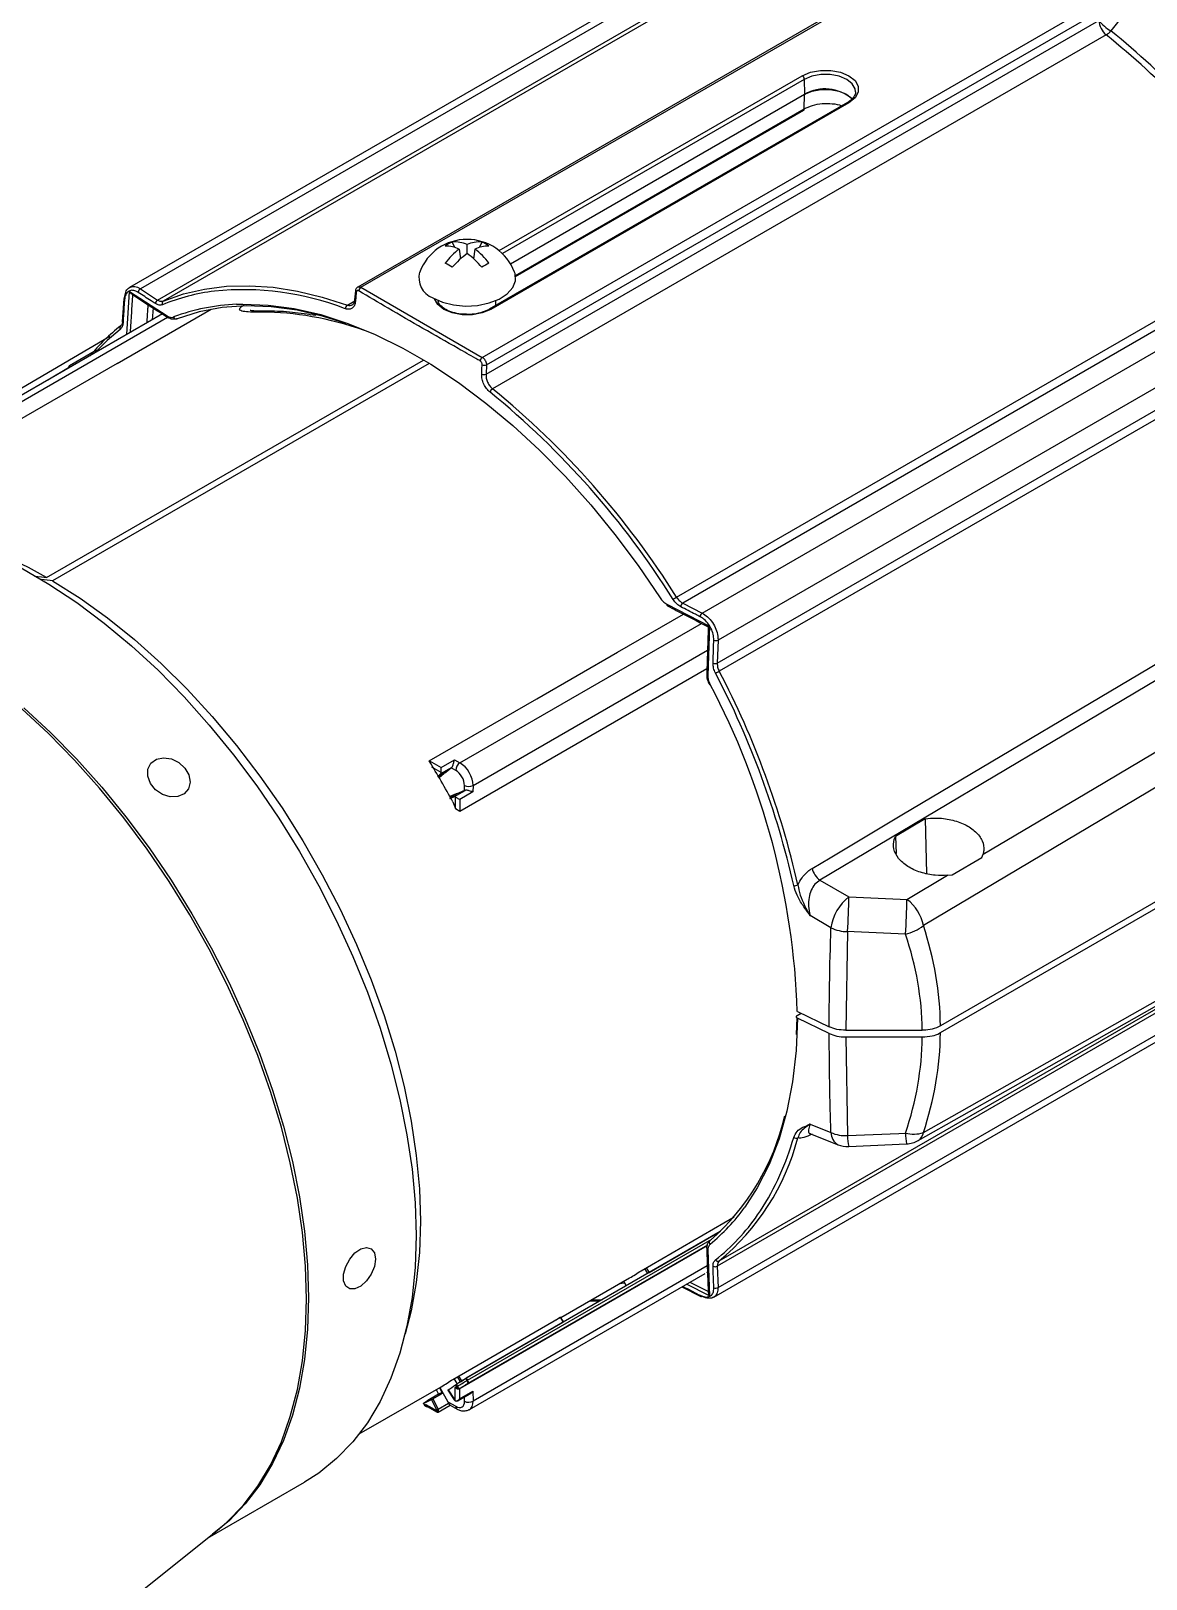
# Model space of a CAD drawing. Extents: x 8 to 113, y 0 to 87.
# Drawn here: x 72.89 to 78.31, y 61.98 to 69.51 of the extents above; entities that cross this region are included whole.
import ezdxf

# ---------------------------------------------------------------- set-up
doc = ezdxf.new("R2010")
doc.units = 0
doc.header["$MEASUREMENT"] = 0
doc.layers.add('OBJECT', color=7, linetype='CONTINUOUS')

msp = doc.modelspace()

# ---------------------------------------------------------------- linework, layer by layer
at = {"layer": 'OBJECT'}
for p, q in [((77.5809, 70.0544), (74.4746, 68.2612)), ((74.4898, 68.2599), (77.6187, 70.0661)), ((76.2888, 69.9465), (73.3651, 68.2587)), ((76.2853, 69.9076), (73.418, 68.2524)), ((73.5018, 68.1979), (76.2717, 69.797)), ((76.3003, 69.7927), (73.5292, 68.193)), ((75.08, 67.9192), (78.2088, 69.7254)), ((75.1004, 67.8826), (78.1401, 69.6374)), ((78.1989, 69.5869), (78.1363, 69.5066)), ((75.0982, 67.837), (78.0776, 69.557)), ((78.1133, 69.4879), (75.1301, 67.7657)), ((75.1614, 68.4381), (76.6352, 69.2889)), ((76.6458, 69.2709), (75.1779, 68.4235)), ((76.6458, 69.2709), (76.6474, 69.1989)), ((75.2176, 68.3735), (76.6474, 69.1989)), ((76.6474, 69.1983), (75.2178, 68.373)), ((76.6458, 69.1274), (76.6474, 69.1983)), ((76.8551, 69.1584), (75.1135, 68.153)), ((76.8626, 69.1577), (75.121, 68.1523)), ((75.2413, 68.3166), (76.6458, 69.1274)), ((75.2418, 68.3122), (76.6427, 69.1209)), ((74.9344, 68.4798), (74.9453, 68.4543)), ((74.9683, 68.4454), (74.9743, 68.3984)), ((75.0061, 68.4236), (75.0061, 68.4673)), ((75.044, 68.4454), (75.0379, 68.3984)), ((75.0779, 68.4798), (75.067, 68.4543)), ((76.025, 66.7522), (78.7961, 68.352)), ((78.8247, 68.3232), (76.0548, 66.7241)), ((76.1491, 66.6758), (79.0163, 68.331)), ((73.3511, 68.0301), (73.3649, 68.2395)), ((73.3649, 68.2395), (73.5485, 68.1204)), ((73.418, 68.2524), (73.5018, 68.1979)), ((74.4635, 68.2428), (74.4593, 68.1983)), ((74.4898, 68.2599), (75.08, 67.9192)), ((73.3049, 67.8894), (73.7613, 68.1528)), ((73.337, 68.2043), (73.3297, 68.0938)), ((73.4792, 68.1597), (73.4755, 68.1019)), ((74.4153, 68.1552), (74.41, 68.157)), ((74.4241, 68.1733), (74.4612, 68.1947)), ((74.8657, 68.1955), (74.8657, 68.1883)), ((75.1467, 68.1722), (75.1467, 68.1955)), ((79.0962, 68.2007), (76.2262, 66.5439)), ((73.5246, 68.1302), (72.3389, 67.4457)), ((72.3835, 67.441), (73.5495, 68.1141)), ((73.3299, 68.0952), (73.3296, 68.0938)), ((73.2691, 68.0203), (72.8144, 67.7529)), ((76.2224, 66.4317), (78.9924, 68.0308)), ((79.0029, 67.9927), (76.2318, 66.393)), ((73.0738, 67.8795), (73.2041, 67.9564)), ((73.3049, 67.8894), (72.3685, 67.3502)), ((72.962, 66.8484), (74.7944, 67.9062)), ((73.0681, 67.8678), (72.9676, 67.8087)), ((74.8221, 67.8896), (72.9902, 66.8321)), ((73.0681, 67.8678), (73.0738, 67.8795)), ((73.0738, 67.8795), (73.0742, 67.8702)), ((75.1004, 67.8826), (75.0982, 67.837)), ((75.9773, 66.7183), (76.1841, 66.612)), ((76.0548, 66.7241), (76.1491, 66.6758)), ((75.7373, 66.4852), (76.0583, 66.6705)), ((74.9716, 65.9469), (76.1466, 66.6252)), ((76.1841, 66.612), (76.1762, 66.3723)), ((80.6196, 66.5795), (77.3076, 64.6675)), ((75.0353, 65.8367), (76.1749, 66.4946)), ((75.3449, 66.2586), (75.7373, 66.4852)), ((76.2262, 66.5439), (76.2224, 66.4317)), ((77.3076, 64.6348), (80.6196, 66.5468)), ((74.9703, 65.7119), (76.172, 66.4057)), ((74.8216, 65.9565), (75.3449, 66.2586)), ((74.8234, 65.9575), (74.8802, 65.9247)), ((74.8802, 65.9247), (74.9445, 65.9618)), ((74.9445, 65.9618), (74.9716, 65.9469)), ((74.8802, 65.9002), (74.8355, 65.926)), ((74.8777, 65.8938), (74.8621, 65.8813)), ((74.8974, 65.8979), (74.8672, 65.8805)), ((74.8697, 65.8761), (74.8952, 65.8962)), ((74.9319, 65.9251), (74.8777, 65.8938)), ((74.8958, 65.897), (74.8952, 65.8962)), ((74.8974, 65.8979), (74.9288, 65.9227)), ((74.9509, 65.9105), (74.9288, 65.9227)), ((74.9423, 65.782), (74.9965, 65.8133)), ((74.9928, 65.8118), (74.9557, 65.7969)), ((75.0346, 65.8058), (74.9703, 65.7687)), ((74.9928, 65.8118), (74.9934, 65.837)), ((75.0353, 65.8367), (75.0346, 65.8058)), ((74.9531, 65.7959), (74.9223, 65.7836)), ((74.9228, 65.7744), (74.9423, 65.782)), ((74.9557, 65.7969), (74.9248, 65.7791)), ((74.9366, 65.7573), (74.9491, 65.7258)), ((74.9491, 65.7258), (74.9491, 65.7809)), ((74.9531, 65.7959), (74.9541, 65.796)), ((74.9703, 65.7687), (74.9703, 65.7119)), ((74.9491, 65.7258), (74.9703, 65.7119)), ((77.2333, 65.6747), (77.0891, 65.5895)), ((77.2333, 65.6747), (77.2392, 65.4091)), ((77.0891, 65.5895), (77.0922, 65.5066)), ((77.3648, 65.4023), (77.5086, 65.4872)), ((77.5086, 65.4872), (77.5146, 65.5022)), ((76.722, 65.3765), (76.8626, 65.2949)), ((77.1444, 65.2825), (77.3427, 65.4001)), ((77.3427, 65.4001), (77.3648, 65.4023)), ((76.7754, 65.1449), (76.6735, 65.2042)), ((78.9924, 65.0986), (76.2224, 63.4995)), ((76.2262, 63.3955), (79.0962, 65.0523)), ((76.2318, 63.5248), (79.0029, 65.1245)), ((76.8559, 65.1261), (76.8471, 64.6464)), ((76.2052, 63.348), (79.1288, 65.0358)), ((76.6084, 64.6255), (76.6108, 64.7064)), ((76.6109, 64.7184), (76.6301, 64.7295)), ((76.6118, 64.7383), (76.7668, 64.6632)), ((76.7668, 64.6306), (76.6118, 64.7056)), ((76.8471, 64.6464), (77.2192, 64.6464)), ((76.8471, 64.6137), (77.2192, 64.6137)), ((76.8471, 64.6137), (76.8559, 64.134)), ((76.6735, 64.1893), (76.7754, 64.1491)), ((76.5874, 64.1027), (76.5942, 64.1252)), ((76.6756, 64.1431), (76.8099, 64.0899)), ((75.8523, 63.4771), (76.3047, 63.7383)), ((76.2372, 63.6674), (75.0023, 62.9545)), ((75.0078, 62.9449), (76.1962, 63.6309)), ((75.8908, 63.468), (76.2388, 63.6689)), ((76.1738, 63.5974), (74.9718, 62.9035)), ((74.9727, 62.9057), (76.1742, 63.5993)), ((76.1745, 63.6011), (75.0102, 62.929)), ((76.1762, 63.5767), (76.1841, 63.3549)), ((76.174, 63.5001), (75.0356, 62.8429)), ((75.8849, 63.4642), (75.8711, 63.4879)), ((75.8771, 63.4914), (75.8908, 63.468)), ((76.2224, 63.4995), (76.2262, 63.3955)), ((75.0174, 62.802), (76.1639, 63.4638)), ((75.4623, 63.2489), (75.796, 63.4416)), ((75.772, 63.417), (75.7462, 63.4128)), ((75.7676, 63.4252), (75.7792, 63.4034)), ((75.7684, 63.4257), (75.7801, 63.4037)), ((75.7802, 63.4036), (75.7801, 63.4037)), ((75.8849, 63.4642), (75.885, 63.4641)), ((75.8908, 63.468), (75.8911, 63.4676)), ((76.0508, 63.3985), (76.1424, 63.3514)), ((76.1841, 63.3549), (76.0733, 63.4115)), ((76.0896, 63.421), (76.1793, 63.3752)), ((76.1753, 63.4662), (76.1713, 63.4682)), ((75.6126, 63.3357), (75.6316, 63.3358)), ((75.6316, 63.3358), (75.6644, 63.3367)), ((74.9366, 62.9485), (75.4599, 63.2506)), ((75.4734, 63.2271), (75.4599, 63.2488)), ((75.4754, 63.228), (75.4618, 63.2498)), ((74.9786, 62.9414), (75.4734, 63.2271)), ((75.4737, 63.2266), (75.4734, 63.2271)), ((74.9585, 62.9282), (74.9433, 62.9524)), ((74.9728, 62.9376), (74.9589, 62.9614)), ((74.9649, 62.9648), (74.9786, 62.9414)), ((75.0057, 62.9438), (75.0002, 62.9532)), ((75.0023, 62.9545), (75.0078, 62.945)), ((75.0078, 62.945), (75.0078, 62.9449)), ((74.4822, 62.6831), (74.8803, 62.913)), ((74.8672, 62.8764), (74.8148, 62.8462)), ((74.8395, 62.8538), (74.882, 62.8783)), ((74.8555, 62.8986), (74.8671, 62.8768)), ((74.8562, 62.8991), (74.8679, 62.8771)), ((74.8718, 62.908), (74.8833, 62.8847)), ((74.874, 62.9093), (74.9127, 62.8387)), ((74.9133, 62.8965), (74.9435, 62.8497)), ((74.914, 62.897), (74.9442, 62.8504)), ((74.9487, 62.8459), (74.9487, 62.9086)), ((74.9543, 62.9127), (74.9493, 62.9213)), ((74.9531, 62.9238), (74.9582, 62.9149)), ((74.9547, 62.912), (74.9543, 62.9127)), ((74.9582, 62.9149), (74.9585, 62.9145)), ((74.9618, 62.8443), (75.0207, 62.8783)), ((74.9699, 62.9025), (74.9685, 62.9017)), ((74.9718, 62.9035), (74.9699, 62.9025)), ((74.9699, 62.9025), (74.9699, 62.854)), ((74.9699, 62.854), (75.0345, 62.8913)), ((74.9708, 62.9046), (74.9727, 62.9057)), ((75.0058, 62.9437), (75.0057, 62.9438)), ((75.0345, 62.8913), (75.0356, 62.8429)), ((74.7938, 62.8317), (74.7989, 62.8229)), ((74.7947, 62.832), (74.7997, 62.8234)), ((74.7989, 62.8229), (74.7993, 62.8222)), ((74.7997, 62.8234), (74.8001, 62.8227)), ((74.8059, 62.8262), (74.8603, 62.7948)), ((74.8128, 62.8172), (74.8613, 62.7891)), ((74.8587, 62.801), (74.8333, 62.8504)), ((74.8395, 62.8538), (74.8649, 62.8041)), ((74.8649, 62.8041), (74.9159, 62.8335)), ((74.8663, 62.7891), (74.9243, 62.8226)), ((74.9127, 62.8387), (74.9512, 62.8175)), ((74.9233, 62.8232), (74.9575, 62.8044)), ((74.9937, 62.842), (74.9932, 62.8624)), ((73.744, 62.1756), (74.2155, 62.4478)), ((71.5223, 60.406), (73.7907, 62.2128))]:
    msp.add_line(p, q, dxfattribs=at)
at = {"layer": 'OBJECT', "flags": 128}
for points in [[(76.6352, 69.2889), (76.6759, 69.306), (76.7238, 69.315), (76.7741, 69.315), (76.8219, 69.306), (76.8626, 69.2889), (76.8922, 69.2655), (76.9077, 69.2378), (76.9077, 69.2088), (76.8922, 69.1812), (76.8626, 69.1577)], [(76.8947, 69.2107), (76.8929, 69.2246), (76.8788, 69.2496), (76.852, 69.2709), (76.8151, 69.2864), (76.7717, 69.2945), (76.7261, 69.2945), (76.6827, 69.2864), (76.6458, 69.2709)], [(76.6474, 69.1989), (76.6838, 69.2142), (76.7265, 69.2222), (76.7714, 69.2222), (76.8141, 69.2142), (76.8504, 69.1989), (76.8768, 69.178), (76.8783, 69.1762)], [(74.8393, 68.2086), (74.886, 68.1877), (74.9403, 68.1741), (74.9987, 68.1688), (75.0576, 68.172), (75.1133, 68.1836), (75.1622, 68.2028), (75.2013, 68.2284), (75.2282, 68.2588), (75.2411, 68.2921), (75.2392, 68.3263), (75.2367, 68.3342)], [(73.5292, 68.193), (73.627, 68.2275), (73.7297, 68.2515), (73.8369, 68.2649), (73.9482, 68.2678), (74.0631, 68.26), (74.181, 68.2415), (74.3015, 68.2126), (74.4241, 68.1733)], [(74.4677, 68.2364), (74.4654, 68.2113), (74.4635, 68.1919)], [(74.4173, 68.084), (74.3078, 68.1183), (74.1793, 68.1479), (74.054, 68.165), (73.9324, 68.1694), (73.8154, 68.1612), (73.7035, 68.1404), (73.5972, 68.1071)], [(73.8853, 68.1772), (73.9166, 68.1782), (74.0389, 68.1737), (74.165, 68.1566), (74.2943, 68.1268), (74.4261, 68.0846), (74.5597, 68.0302), (74.6944, 67.9638), (74.8294, 67.8858), (74.9641, 67.7967), (75.0976, 67.6969), (75.2294, 67.587), (75.3588, 67.4674), (75.4849, 67.339), (75.6072, 67.2022), (75.7249, 67.058), (75.8376, 66.907), (75.9445, 66.75)], [(75.121, 68.1523), (75.0803, 68.1352), (75.0325, 68.1262), (74.9821, 68.1262), (74.9343, 68.1352), (74.8936, 68.1523), (74.864, 68.1758), (74.8485, 68.2034), (74.8484, 68.2036)], [(73.3192, 68.055), (73.2557, 68.001), (73.1965, 67.9408), (73.1965, 67.9408)], [(75.0772, 67.8377), (75.0784, 67.8634), (75.0794, 67.8833)], [(76.6834, 65.4338), (76.7708, 65.4857), (77.1203, 65.6936), (78.518, 66.5249), (79.5788, 67.156)], [(79.6172, 67.0997), (78.7657, 66.5928), (77.8562, 66.0515), (76.722, 65.3765)], [(80.5688, 67.1427), (80.4043, 67.0449), (79.699, 66.6258), (77.2245, 65.1555)], [(72.8377, 66.8947), (72.9731, 66.8165), (73.108, 66.7272), (73.242, 66.6271), (73.3741, 66.5169), (73.5037, 66.397), (73.6301, 66.2682), (73.7526, 66.1311), (73.8707, 65.9865), (73.9836, 65.8351), (74.0907, 65.6777), (74.1915, 65.5152), (74.2854, 65.3485), (74.372, 65.1784), (74.4508, 65.0058), (74.5213, 64.8317), (74.5832, 64.657), (74.6361, 64.4826), (74.6798, 64.3094), (74.714, 64.1384), (74.7386, 63.9705), (74.7534, 63.8066), (74.7584, 63.6476), (74.7534, 63.4942), (74.7386, 63.3474), (74.714, 63.2079), (74.6798, 63.0765), (74.6361, 62.9538), (74.5832, 62.8405), (74.5213, 62.7372), (74.4508, 62.6445), (74.372, 62.5629), (74.2854, 62.4927), (74.2155, 62.4478)], [(77.5146, 65.5022), (78.0552, 65.823), (78.9659, 66.3635), (79.8018, 66.8597)], [(72.9027, 66.8552), (72.9366, 66.8513), (72.962, 66.8484)], [(72.9902, 66.8321), (72.9796, 66.8333), (72.9348, 66.8385)], [(72.9902, 66.8321), (73.1243, 66.7477), (73.2575, 66.6523), (73.3891, 66.5465), (73.5185, 66.4307), (73.6449, 66.3057), (73.7675, 66.1721), (73.8858, 66.0307), (73.9991, 65.8822), (74.1066, 65.7275), (74.2079, 65.5675), (74.3024, 65.4029), (74.3896, 65.2348), (74.4689, 65.0641), (74.54, 64.8917), (74.6024, 64.7185), (74.6558, 64.5455), (74.6999, 64.3737), (74.7345, 64.2041), (74.7593, 64.0375), (74.7742, 63.8749), (74.7792, 63.7172), (74.7742, 63.5652), (74.7593, 63.4199), (74.7345, 63.282), (74.7052, 63.1696)], [(74.2254, 63.3392), (74.2205, 63.4983), (74.2057, 63.6622), (74.1811, 63.8302), (74.1468, 64.0012), (74.1031, 64.1744), (74.0501, 64.3489), (73.9882, 64.5237), (73.9177, 64.6979), (73.8389, 64.8705), (73.7523, 65.0407), (73.6583, 65.2075), (73.5575, 65.37), (73.4503, 65.5275), (73.3374, 65.6789), (73.2193, 65.8236), (73.0967, 65.9607), (72.9703, 66.0896), (72.8406, 66.2095)], [(72.8512, 66.215), (72.9808, 66.0952), (73.1072, 65.9664), (73.2298, 65.8293), (73.3478, 65.6846), (73.4607, 65.5332), (73.5678, 65.3759), (73.6686, 65.2134), (73.7625, 65.0466), (73.8491, 64.8765), (73.9279, 64.7039), (73.9984, 64.5298), (74.0603, 64.3551), (74.1132, 64.1807), (74.1569, 64.0075), (74.1911, 63.8366), (74.2157, 63.6687), (74.2305, 63.5048), (74.2355, 63.3457), (74.2305, 63.1924), (74.2157, 63.0456), (74.1911, 62.9061), (74.1569, 62.7746), (74.1132, 62.6519), (74.0603, 62.5386), (73.9984, 62.4354), (73.9279, 62.3427), (73.8491, 62.261), (73.7687, 62.1953)], [(77.2245, 64.1488), (77.4008, 64.2486), (78.1062, 64.6478), (80.5688, 66.0422)], [(73.6346, 65.9216), (73.6538, 65.888), (73.6599, 65.8528), (73.6519, 65.8208), (73.631, 65.7963), (73.6, 65.7826), (73.563, 65.7815), (73.5251, 65.7933), (73.4914, 65.8162), (73.4665, 65.8473), (73.4536, 65.8823), (73.4546, 65.9165), (73.4692, 65.9452), (73.4957, 65.9647), (73.5302, 65.9722), (73.5683, 65.9668), (73.6047, 65.9491), (73.6346, 65.9216)], [(77.1993, 64.1098), (77.8369, 64.4709), (80.5087, 65.9848)], [(74.8802, 65.9002), (74.8802, 65.9029), (74.8802, 65.9058), (74.8802, 65.9091), (74.8802, 65.9125), (74.8802, 65.9159), (74.8802, 65.9191), (74.8802, 65.9221), (74.8802, 65.9247)], [(74.9703, 65.7687), (74.9683, 65.7698), (74.9661, 65.7711), (74.9636, 65.7726), (74.961, 65.774), (74.9584, 65.7755), (74.9558, 65.777), (74.9534, 65.7785), (74.9511, 65.7798), (74.9491, 65.7809)], [(76.8626, 65.2949), (77.1122, 65.2839), (77.1444, 65.2825)], [(77.1377, 65.1137), (76.8881, 65.1247), (76.8559, 65.1261)], [(76.6118, 64.7056), (76.6054, 64.5473), (76.5884, 64.3962), (76.5609, 64.2531), (76.5229, 64.1188), (76.4749, 63.9942), (76.4169, 63.8799), (76.3565, 63.7862)], [(76.8559, 64.134), (77.1055, 64.1449), (77.1377, 64.1464)], [(76.8614, 64.0813), (76.9671, 64.0859), (77.1432, 64.0936)], [(74.5611, 63.5337), (74.5558, 63.4979), (74.5406, 63.4608), (74.5176, 63.4274), (74.4898, 63.4023), (74.4611, 63.3888), (74.4353, 63.3887), (74.4159, 63.4021), (74.4054, 63.4272), (74.4054, 63.4605), (74.4159, 63.4976), (74.4353, 63.5334), (74.4611, 63.5632), (74.4898, 63.5828), (74.5176, 63.5897), (74.5406, 63.5829), (74.5558, 63.5634), (74.5611, 63.5337)], [(73.7907, 62.2128), (73.8389, 62.2541), (73.9177, 62.3357), (73.9882, 62.4285), (74.0501, 62.5318), (74.1031, 62.6451), (74.1468, 62.7679), (74.1811, 62.8994), (74.2057, 63.0389), (74.2205, 63.1858), (74.2254, 63.3392)], [(75.6519, 63.3295), (75.6059, 63.3296), (75.6022, 63.3297)], [(75.4599, 63.2506), (75.4461, 63.2413), (75.4394, 63.2369)], [(75.0057, 62.9438), (75.006, 62.9439), (75.0063, 62.9441), (75.0065, 62.9442), (75.0068, 62.9444), (75.0071, 62.9446), (75.0073, 62.9447), (75.0076, 62.9448), (75.0078, 62.945)], [(74.9582, 62.9149), (74.9577, 62.9146), (74.9571, 62.9143), (74.9565, 62.914), (74.956, 62.9137), (74.9555, 62.9134), (74.9551, 62.9131), (74.9546, 62.9129), (74.9543, 62.9127)], [(74.9733, 62.9364), (74.9732, 62.9368), (74.9728, 62.9376)], [(74.9795, 62.9403), (74.9792, 62.9406), (74.9786, 62.9414)]]:
    msp.add_lwpolyline(points, dxfattribs=at)
at = {"layer": 'OBJECT'}
for centre, radius, start, end in [((78.175, 69.5636), 0.0976, 183.87692, 230.84125), ((78.2586, 69.7087), 0.2362, 219.96129, 238.81637), ((78.0597, 69.5774), 0.1043, 300.93034, 317.26835), ((75.6409, 66.4141), 3.9738, 36.37435, 51.09902), ((75.6255, 66.4048), 3.9616, 36.37434, 51.09902), ((76.6227, 69.2695), 0.0231, 3.54022, 57.32576), ((76.747, 69.0244), 0.2003, 49.26723, 119.79659), ((76.6333, 69.1986), 0.0141, 358.69957, 1.30043), ((76.6387, 69.1267), 0.00709, 303.89165, 5.39652), ((76.8582, 69.1519), 0.00721, 52.84791, 115.84267), ((75.0062, 68.2464), 0.2466, 20.84176, 159.17295), ((74.999, 68.3282), 0.1648, 113.07515, 126.91947), ((74.9063, 68.3216), 0.1385, 63.42072, 92.60297), ((75.1532, 68.1924), 0.3134, 126.16382, 143.88781), ((74.9478, 68.3443), 0.1361, 64.61325, 95.63602), ((75.0645, 68.3443), 0.1361, 84.37441, 115.39326), ((75.106, 68.3216), 0.1385, 87.40629, 116.58648), ((74.8591, 68.1924), 0.3134, 36.11971, 53.84447), ((75.0133, 68.3283), 0.1647, 53.08457, 66.93547), ((74.2769, 67.2578), 1.2811, 59.12181, 60.89823), ((75.2232, 68.1168), 0.3758, 125.28575, 140.21762), ((74.7891, 68.1168), 0.3759, 39.79094, 54.72165), ((75.7358, 67.2573), 1.2817, 119.10948, 120.88514), ((74.8775, 68.3069), 0.1055, 165.03265, 248.72807), ((73.4289, 68.2331), 0.0221, 119.30116, 174.55517), ((73.8955, 67.2767), 0.9715, 96.91669, 112.41835), ((73.918, 66.8757), 1.3726, 68.99494, 95.83692), ((74.4708, 68.243), 0.00726, 182.07882, 245.33635), ((74.502, 68.2403), 0.0231, 122.04872, 174.20443), ((73.3436, 68.2029), 0.00707, 111.41504, 168.65468), ((73.3436, 68.2043), 0.00686, 179.78464, 242.74374), ((73.5127, 68.1786), 0.0222, 119.42698, 174.50342), ((73.5375, 68.1815), 0.0143, 125.86926, 207.87428), ((73.923, 67.2017), 0.9763, 92.21491, 110.61422), ((74.0287, 68.1081), 0.0356, 90.4108, 121.42913), ((74.4353, 68.1567), 0.02, 124.00469, 184.29348), ((74.4666, 68.1985), 0.00725, 181.73177, 245.36437), ((75.1166, 68.1465), 0.0072, 52.81917, 116.20292), ((73.9149, 67.3119), 0.9642, 127.91642, 140.38097), ((73.3298, 68.0621), 0.0128, 125.41208, 213.97458), ((73.3365, 68.0939), 0.0069, 180.85293, 242.44459), ((73.5565, 68.1192), 0.00814, 171.22083, 232.24904), ((73.5547, 68.1178), 0.00598, 237.8029, 268.004), ((73.592, 68.1192), 0.0133, 196.61251, 293.22704), ((75.093, 67.8995), 0.0236, 123.55621, 174.48502), ((75.0907, 67.9065), 0.0257, 244.04693, 292.28607), ((75.0884, 67.8608), 0.0257, 244.0549, 292.29083), ((75.1451, 67.7414), 0.0286, 121.6808, 163.1743), ((72.5255, 64.564), 4.1273, 32.01678, 50.87088), ((72.5263, 64.5642), 4.1064, 32.01679, 50.87087), ((72.0113, 65.2179), 1.8874, 59.75614, 76.08396), ((75.9849, 66.7169), 0.0078, 169.74448, 233.9466), ((76.1268, 66.5764), 0.2031, 120.07302, 125.74768), ((76.0692, 66.7044), 0.0245, 126.22138, 175.66175), ((76.1636, 66.656), 0.0245, 126.34867, 175.74625), ((76.2162, 66.5667), 0.025, 245.3089, 293.80822), ((76.2123, 66.4544), 0.0249, 245.40101, 293.94563), ((76.1787, 66.3796), 0.00761, 186.88113, 251.41896), ((76.1356, 66.5602), 0.193, 293.94248, 299.91633), ((72.452, 64.4133), 4.2468, 12.73962, 27.64637), ((72.4508, 64.4124), 4.2684, 12.73963, 27.64637), ((76.1841, 66.3339), 0.00643, 269.10222, 301.98593), ((72.961, 64.6158), 3.6528, 1.92232, 27.96007), ((71.0571, 63.6503), 4.4148, 28.50733, 31.49264), ((74.8722, 65.8996), 0.00802, 313.44985, 4.40589), ((74.9981, 65.9078), 0.0473, 124.12932, 176.71771), ((75.0146, 65.8793), 0.0473, 243.2872, 295.86551), ((74.9446, 65.7743), 0.00802, 55.59936, 106.55327), ((76.7807, 65.4576), 0.1001, 193.76545, 234.14689), ((76.5982, 65.3826), 0.033, 263.11824, 298.8018), ((77.0029, 65.1129), 0.2298, 127.6432, 171.9864), ((73.5655, 65.3411), 3.2974, 356.26068, 359.19646), ((73.8481, 65.3287), 3.2966, 356.2602, 359.19666), ((77.0267, 65.1196), 0.201, 10.28745, 54.14142), ((76.8579, 65.3159), 0.1898, 244.23472, 269.39999), ((77.0935, 65.3164), 0.2074, 282.3087, 309.14356), ((75.4345, 64.4864), 1.1452, 311.22687, 347.06501), ((76.8409, 64.1477), 0.0655, 178.74872, 241.77775), ((76.8488, 64.3184), 0.1846, 246.55211, 272.19887), ((77.1771, 64.2936), 0.1524, 255.04517, 288.12629), ((77.1702, 64.1561), 0.0548, 302.16678, 352.26998), ((75.5022, 64.4123), 1.1489, 309.42092, 345.40283), ((75.3491, 64.4747), 1.293, 325.80387, 343.27684), ((76.606, 64.1397), 0.0187, 230.91064, 295.40529), ((76.8559, 64.2061), 0.125, 248.41087, 272.51425), ((77.1128, 64.1341), 0.2569, 180.01742, 191.86113), ((77.3947, 64.1465), 0.257, 180.0203, 191.85919), ((77.1377, 64.2185), 0.125, 272.51428, 299.52987), ((75.5722, 64.3498), 0.9658, 309.57969, 324.30331), ((75.6062, 64.3063), 0.9857, 308.06301, 325.506), ((76.1971, 63.6145), 0.0132, 126.75699, 223.49808), ((76.1772, 63.5836), 0.00611, 152.30794, 181.53469), ((76.1794, 63.5844), 0.00834, 186.96414, 247.81948), ((75.3666, 64.1849), 0.8584, 300.01704, 304.46125), ((76.2114, 63.5184), 0.0219, 244.53824, 300.33254), ((76.226, 63.5379), 0.0143, 212.29318, 294.12335), ((76.1459, 63.357), 0.00673, 176.29756, 238.11825), ((76.1447, 63.3579), 0.00696, 250.00914, 309.07029), ((76.2151, 63.4143), 0.0219, 244.48291, 300.46932), ((74.4509, 63.6563), 0.8584, 300.01704, 304.46125), ((74.8153, 63.262), 0.371, 300.88849, 301.2633), ((74.864, 62.8746), 0.00472, 306.26456, 32.62238), ((74.4464, 63.6131), 0.8552, 303.14349, 306.01389), ((74.452, 63.6042), 0.8547, 305.52944, 305.99014), ((74.5986, 63.4601), 0.6536, 303.00729, 303.40479), ((74.9662, 62.9073), 0.00427, 296.21089, 310.13804), ((74.9675, 62.9072), 0.00383, 290.18045, 296.80861), ((74.9729, 62.9025), 0.00297, 134.66343, 180.85705), ((74.9744, 62.9037), 0.00262, 130.97486, 184.78807), ((74.4465, 63.614), 0.856, 293.99798, 296.86574), ((74.6429, 63.0939), 0.3127, 299.92157, 300.08968), ((74.7988, 62.8246), 0.00222, 279.82748, 303.7695), ((74.4436, 63.6221), 0.8745, 294.02574, 294.47597), ((74.8371, 62.8522), 0.0556, 292.81879, 300.0119), ((74.8463, 62.7944), 0.014, 1.68129, 28.18162), ((74.8638, 62.8016), 0.00769, 242.61398, 297.38699), ((74.8464, 62.7942), 0.021, 1.68046, 28.18217), ((74.9447, 62.8492), 0.00131, 114.35428, 156.64071), ((74.9561, 62.8578), 0.014, 211.81786, 238.32014), ((74.9512, 62.8456), 0.00252, 174.39182, 234.27591), ((74.9658, 62.8163), 0.0146, 175.42149, 235.26816), ((75.0138, 62.8826), 0.0453, 243.69717, 298.7626), ((74.8638, 62.7935), 0.005, 240.00269, 302.46332)]:
    msp.add_arc(centre, radius, start, end, dxfattribs=at)
for centre, major_axis, ratio, start_param, end_param in [((74.8265, 65.8263), (-1.3422, 2.1691), 0.596711, 5.651373, 5.932768), ((74.9496, 65.9346), (0.0279, 0.0189), 0.073663, 2.202362, 2.357251), ((74.9499, 65.8609), (-0.03, 0.052), 0.605893, 3.927074, 5.497871), ((74.9706, 65.8728), (-0.045, 0.0779), 0.596389, 3.927074, 5.49787), ((75.0135, 65.8238), (0.0303, 0.0148), 0.073527, 3.925922, 4.080811), ((72.8777, 64.7022), (4.4298, -0.0781), 0.588782, 0.016641, 0.204544), ((72.8777, 64.63), (4.3416, 0), 0.577382, 0.006515, 0.194163), ((72.8777, 64.63), (4.3416, 0), 0.577382, 6.089022, 6.276671), ((72.8777, 64.7022), (4.4298, -0.0781), 0.588782, 6.099403, 6.287306), ((73.4064, 64.9696), (4.3981, 2.5392), 0.50212, 4.774764, 4.785726), ((73.6768, 65.1257), (-1.2277, 2.2355), 0.577205, 3.112782, 3.124316), ((73.6803, 65.1277), (-1.2252, 2.2311), 0.577205, 3.112807, 3.124451), ((73.4288, 64.9826), (4.4154, 2.5492), 0.50212, 4.76944, 4.780352), ((73.6803, 65.1277), (-1.2252, 2.2311), 0.577205, 3.183572, 3.195216), ((73.4276, 64.9819), (4.4229, 2.5535), 0.504205, 4.771157, 4.779827), ((73.4064, 64.9696), (-1.2757, 2.2079), 0.836794, 3.203562, 3.214523), ((74.8638, 62.805), (0.0023, 0.0159), 0.166917, 2.289839, 3.067113), ((74.8638, 62.805), (-0.0023, 0.0159), 0.166917, 3.207867, 3.993346), ((74.9335, 62.8518), (-0.0174, 0.035), 0.626582, 1.634157, 1.789046), ((74.9593, 62.8601), (0.012, 0.0132), 0.67585, 3.287379, 4.858176), ((74.9502, 62.8659), (-0.0322, 0.0507), 0.576681, 2.331631, 3.902427), ((74.9593, 62.8601), (0.0055, 0.017), 0.675857, 2.995929, 4.566725), ((74.9709, 62.879), (-0.0472, 0.0767), 0.57707, 3.096782, 3.910624)]:
    msp.add_ellipse(centre, major_axis=major_axis, ratio=ratio, start_param=start_param, end_param=end_param, dxfattribs=at)
for points, knots in [([(76.8941, 69.2106), (76.8943, 69.2098), (76.8959, 69.2018), (76.8888, 69.1877), (76.8738, 69.1703), (76.8601, 69.1616), (76.8551, 69.1584)], [0, 0, 0, 0, 0.046584, 0.450235, 0.797216, 1, 1, 1, 1]), ([(76.6458, 69.1274), (76.6585, 69.1335), (76.6838, 69.1457), (76.7326, 69.1547), (76.7812, 69.1538), (76.8147, 69.149), (76.8271, 69.1426), (76.8274, 69.1424)], [0, 0, 0, 0, 0.248166, 0.496312, 0.74493, 0.993995, 1, 1, 1, 1]), ([(73.4068, 68.2352), (73.3998, 68.2389), (73.3857, 68.2463), (73.3663, 68.2449), (73.3511, 68.234), (73.3426, 68.217), (73.341, 68.2034), (73.3404, 68.1982)], [0, 0, 0, 0, 0.2168348, 0.4336861, 0.6501672, 0.866491, 1, 1, 1, 1]), ([(73.341, 68.2095), (73.3424, 68.2191), (73.3452, 68.2383), (73.3594, 68.2571), (73.379, 68.2653), (73.3998, 68.2627), (73.413, 68.2552), (73.418, 68.2524)], [0, 0, 0, 0, 0.216844, 0.433701, 0.650256, 0.866699, 1, 1, 1, 1]), ([(73.375, 68.2273), (73.3733, 68.2286), (73.3692, 68.2318), (73.3662, 68.2366), (73.3649, 68.2394), (73.3649, 68.2395)], [0, 0, 0, 0, 0.420761, 0.990526, 1, 1, 1, 1]), ([(73.3799, 68.2241), (73.3778, 68.1942), (73.3737, 68.1327), (73.3698, 68.0712), (73.3677, 68.0397)], [0, 0, 0, 0, 0.486072, 1, 1, 1, 1]), ([(73.375, 68.2272), (73.3813, 68.2231), (73.44, 68.1849), (73.499, 68.1468), (73.5516, 68.1128)], [0, 0, 0, 0, 0.10787, 1, 1, 1, 1]), ([(73.4906, 68.1807), (73.4839, 68.1851), (73.456, 68.2032), (73.4281, 68.2213), (73.4068, 68.2352)], [0, 0, 0, 0, 0.237767, 1, 1, 1, 1]), ([(74.4748, 68.261), (74.4741, 68.2606), (74.4709, 68.2593), (74.4671, 68.2543), (74.4641, 68.2483), (74.4639, 68.2442), (74.4639, 68.2427)], [0, 0, 0, 0, 0.104812, 0.458586, 0.806591, 1, 1, 1, 1]), ([(74.4791, 68.2426), (74.4779, 68.2432), (74.4756, 68.2443), (74.4723, 68.244), (74.4697, 68.2421), (74.4682, 68.2394), (74.4679, 68.2372), (74.4677, 68.2364)], [0, 0, 0, 0, 0.217388, 0.434772, 0.652346, 0.870527, 1, 1, 1, 1]), ([(74.4748, 68.261), (74.4761, 68.2617), (74.4793, 68.2633), (74.4847, 68.2624), (74.4884, 68.2605), (74.4898, 68.2599)], [0, 0, 0, 0, 0.322256, 0.751574, 1, 1, 1, 1]), ([(75.0695, 67.9018), (75.0624, 67.9058), (75.0266, 67.926), (74.8766, 68.0108), (74.6865, 68.1202), (74.5269, 68.2144), (74.4791, 68.2426)], [0, 0, 0, 0, 0.0359278, 0.1796394, 0.7545008, 1, 1, 1, 1]), ([(73.3404, 68.1982), (73.3399, 68.1898), (73.3375, 68.153), (73.3351, 68.1163), (73.3333, 68.0878)], [0, 0, 0, 0, 0.226062, 1, 1, 1, 1]), ([(73.45, 68.0872), (73.4515, 68.1106), (73.4534, 68.1398), (73.4553, 68.169), (73.4557, 68.1749)], [0, 0, 0, 0, 0.7999456, 1, 1, 1, 1]), ([(73.5249, 68.1748), (73.52, 68.1735), (73.5095, 68.1709), (73.4971, 68.1774), (73.4906, 68.1807)], [0, 0, 0, 0, 0.473444, 1, 1, 1, 1]), ([(73.5018, 68.1979), (73.5064, 68.1954), (73.5162, 68.19), (73.5247, 68.192), (73.5292, 68.193)], [0, 0, 0, 0, 0.473398, 1, 1, 1, 1]), ([(74.0102, 68.1385), (73.9939, 68.1385), (73.9613, 68.1385), (73.9228, 68.1409), (73.9019, 68.1461), (73.8992, 68.1547), (73.9052, 68.1626), (73.9153, 68.1697), (73.9211, 68.1731), (73.9221, 68.1737)], [0, 0, 0, 0, 0.2424, 0.484211, 0.725142, 0.822861, 0.920763, 0.986894, 1, 1, 1, 1]), ([(74.0288, 68.1438), (74.0245, 68.1437), (74.0063, 68.1436), (73.9813, 68.144), (73.961, 68.1452), (73.9507, 68.1469), (73.9508, 68.1468), (73.9508, 68.1468)], [0, 0, 0, 0, 0.111503, 0.479511, 0.756581, 0.92376, 1, 1, 1, 1]), ([(74.2715, 68.1222), (74.2331, 68.1282), (74.1551, 68.1403), (74.075, 68.1438), (74.0328, 68.1437), (74.0284, 68.1437)], [0, 0, 0, 0, 0.465761, 0.945263, 1, 1, 1, 1]), ([(74.4635, 68.1919), (74.4623, 68.185), (74.4597, 68.1711), (74.4486, 68.1576), (74.4335, 68.151), (74.4214, 68.1537), (74.4153, 68.1552)], [0, 0, 0, 0, 0.249057, 0.498133, 0.746674, 1, 1, 1, 1]), ([(74.4241, 68.1733), (74.4289, 68.1722), (74.4385, 68.1699), (74.4506, 68.1752), (74.4594, 68.1848), (74.4614, 68.1945), (74.4623, 68.1987)], [0, 0, 0, 0, 0.265908, 0.531792, 0.798425, 1, 1, 1, 1]), ([(75.0118, 68.1284), (75.0001, 68.1284), (74.9741, 68.1285), (74.9362, 68.1369), (74.9018, 68.1509), (74.8778, 68.1693), (74.866, 68.1831), (74.8649, 68.1899), (74.8649, 68.1903)], [0, 0, 0, 0, 0.169384, 0.376065, 0.581296, 0.784405, 0.986613, 1, 1, 1, 1]), ([(75.1135, 68.153), (75.1083, 68.1503), (75.093, 68.1421), (75.0615, 68.1328), (75.0311, 68.1275), (75.0144, 68.1283), (75.0118, 68.1284)], [0, 0, 0, 0, 0.190836, 0.56029, 0.93229, 1, 1, 1, 1]), ([(73.3333, 68.0878), (73.3324, 68.0809), (73.3304, 68.0668), (73.323, 68.059), (73.3192, 68.055)], [0, 0, 0, 0, 0.488653, 1, 1, 1, 1]), ([(73.3224, 68.0726), (73.3253, 68.0756), (73.3313, 68.0818), (73.3331, 68.0933), (73.334, 68.0992)], [0, 0, 0, 0, 0.486978, 1, 1, 1, 1]), ([(73.5485, 68.1204), (73.5538, 68.1178), (73.5642, 68.1127), (73.5742, 68.1136), (73.5788, 68.1153), (73.5793, 68.1155)], [0, 0, 0, 0, 0.489871, 0.942612, 1, 1, 1, 1]), ([(73.5972, 68.1071), (73.5915, 68.1055), (73.5795, 68.1024), (73.5642, 68.1065), (73.5559, 68.1111), (73.5545, 68.1118)], [0, 0, 0, 0, 0.430707, 0.905846, 1, 1, 1, 1]), ([(75.08, 67.9192), (75.0824, 67.9175), (75.0871, 67.9142), (75.0934, 67.9063), (75.098, 67.8972), (75.1002, 67.8889), (75.1004, 67.8843), (75.1004, 67.8826)], [0, 0, 0, 0, 0.218059, 0.436117, 0.654231, 0.872517, 1, 1, 1, 1]), ([(75.0794, 67.8833), (75.0793, 67.8848), (75.0792, 67.8879), (75.0776, 67.8927), (75.075, 67.8971), (75.0721, 67.9002), (75.0702, 67.9014), (75.0695, 67.9018)], [0, 0, 0, 0, 0.219082, 0.438182, 0.656824, 0.874764, 1, 1, 1, 1]), ([(75.1177, 67.7497), (75.1119, 67.7551), (75.1002, 67.7659), (75.0869, 67.7886), (75.078, 67.8137), (75.0774, 67.8296), (75.0772, 67.8377)], [0, 0, 0, 0, 0.2472596, 0.4945058, 0.7421478, 1, 1, 1, 1]), ([(75.0982, 67.837), (75.0983, 67.8306), (75.0985, 67.8179), (75.1052, 67.7977), (75.1158, 67.7791), (75.1253, 67.7702), (75.1301, 67.7657)], [0, 0, 0, 0, 0.249668, 0.499372, 0.748128, 1, 1, 1, 1]), ([(75.9445, 66.75), (75.9492, 66.7436), (75.9588, 66.7303), (75.971, 66.7224), (75.9773, 66.7183)], [0, 0, 0, 0, 0.4877, 1, 1, 1, 1]), ([(75.9804, 66.7106), (75.9946, 66.7033), (76.0606, 66.6692), (76.1268, 66.6353), (76.1788, 66.6087)], [0, 0, 0, 0, 0.215811, 1, 1, 1, 1]), ([(76.0448, 66.7062), (76.0383, 66.7102), (76.0246, 66.7187), (76.0138, 66.7335), (76.0081, 66.7413)], [0, 0, 0, 0, 0.474045, 1, 1, 1, 1]), ([(76.025, 66.7522), (76.0291, 66.7466), (76.0372, 66.7355), (76.0483, 66.7275), (76.0541, 66.7245), (76.0548, 66.7241)], [0, 0, 0, 0, 0.471916, 0.943784, 1, 1, 1, 1]), ([(76.1392, 66.6578), (76.1317, 66.6617), (76.1002, 66.6778), (76.0688, 66.6939), (76.0448, 66.7062)], [0, 0, 0, 0, 0.237767, 1, 1, 1, 1]), ([(76.2057, 66.544), (76.2053, 66.5534), (76.2043, 66.572), (76.193, 66.6018), (76.1758, 66.6286), (76.1567, 66.6476), (76.144, 66.655), (76.1392, 66.6578)], [0, 0, 0, 0, 0.2168, 0.433617, 0.650078, 0.866405, 1, 1, 1, 1]), ([(76.1491, 66.6758), (76.1581, 66.67), (76.1763, 66.6586), (76.1999, 66.6302), (76.2172, 66.5976), (76.2256, 66.5674), (76.2261, 66.5504), (76.2262, 66.5439)], [0, 0, 0, 0, 0.216872, 0.433758, 0.650331, 0.86677, 1, 1, 1, 1]), ([(76.1787, 66.6087), (76.1783, 66.599), (76.1757, 66.5222), (76.1733, 66.4455), (76.1712, 66.3786)], [0, 0, 0, 0, 0.127267, 1, 1, 1, 1]), ([(76.1788, 66.6087), (76.1787, 66.6087), (76.1784, 66.6085), (76.18, 66.6095), (76.1823, 66.6109), (76.1841, 66.6119), (76.1841, 66.612)], [0, 0, 0, 0, 0.036374, 0.451335, 0.991026, 1, 1, 1, 1]), ([(76.202, 66.4318), (76.2022, 66.4402), (76.2035, 66.4777), (76.2047, 66.5151), (76.2057, 66.544)], [0, 0, 0, 0, 0.226063, 1, 1, 1, 1]), ([(76.2139, 66.3839), (76.2103, 66.3918), (76.2031, 66.408), (76.2023, 66.4237), (76.202, 66.4318)], [0, 0, 0, 0, 0.4881139, 1, 1, 1, 1]), ([(76.2224, 66.4317), (76.2226, 66.4255), (76.2231, 66.4128), (76.2288, 66.3997), (76.2318, 66.393)], [0, 0, 0, 0, 0.487924, 1, 1, 1, 1]), ([(76.1718, 66.3765), (76.1716, 66.3732), (76.1712, 66.3613), (76.176, 66.3442), (76.1823, 66.3317), (76.1844, 66.3276)], [0, 0, 0, 0, 0.209492, 0.743319, 1, 1, 1, 1]), ([(76.1762, 66.3723), (76.1767, 66.3652), (76.1776, 66.3508), (76.1842, 66.3359), (76.1875, 66.3284)], [0, 0, 0, 0, 0.494003, 1, 1, 1, 1]), ([(74.9319, 65.9251), (74.9328, 65.9259), (74.9345, 65.9276), (74.9366, 65.9317), (74.9385, 65.9371), (74.9405, 65.9445), (74.9425, 65.9537), (74.9438, 65.9592), (74.9445, 65.9618), (74.9445, 65.9618)], [0, 0, 0, 0, 0.104982, 0.209859, 0.318641, 0.480986, 0.708301, 0.995272, 1, 1, 1, 1]), ([(75.0346, 65.8058), (75.0346, 65.8058), (75.032, 65.8064), (75.0265, 65.8081), (75.0176, 65.8109), (75.0102, 65.8129), (75.0045, 65.814), (74.9999, 65.8143), (74.9976, 65.8136), (74.9965, 65.8133)], [0, 0, 0, 0, 0.004728, 0.2917, 0.519017, 0.681359, 0.790147, 0.895019, 1, 1, 1, 1]), ([(77.2333, 65.6747), (77.2507, 65.6765), (77.2921, 65.6809), (77.3602, 65.6726), (77.4279, 65.6493), (77.4814, 65.6132), (77.5141, 65.5688), (77.5215, 65.5301), (77.5161, 65.5084), (77.5146, 65.5022)], [0, 0, 0, 0, 0.117568, 0.279861, 0.442586, 0.605907, 0.769588, 0.933237, 1, 1, 1, 1]), ([(77.3427, 65.4001), (77.3226, 65.3995), (77.2781, 65.3981), (77.2093, 65.4126), (77.1465, 65.4413), (77.1006, 65.4813), (77.0774, 65.5278), (77.0783, 65.5651), (77.087, 65.5847), (77.0891, 65.5895)], [0, 0, 0, 0, 0.132307, 0.294526, 0.457212, 0.620426, 0.783854, 0.947085, 1, 1, 1, 1]), ([(76.6141, 65.3537), (76.6206, 65.3656), (76.6365, 65.3946), (76.6621, 65.4202), (76.6798, 65.4314), (76.6834, 65.4338)], [0, 0, 0, 0, 0.355608, 0.866058, 1, 1, 1, 1]), ([(76.6141, 65.3537), (76.6176, 65.3371), (76.6286, 65.2854), (76.6549, 65.2362), (76.6734, 65.2043), (76.6735, 65.2042)], [0, 0, 0, 0, 0.319161, 0.99706, 1, 1, 1, 1]), ([(76.722, 65.3765), (76.7135, 65.3704), (76.6963, 65.3584), (76.6782, 65.3278), (76.6674, 65.2911), (76.6642, 65.2477), (76.6703, 65.2194), (76.6735, 65.2042)], [0, 0, 0, 0, 0.182195, 0.364245, 0.551043, 0.759195, 1, 1, 1, 1]), ([(76.6735, 65.2042), (76.6734, 65.2043), (76.662, 65.2203), (76.6393, 65.2523), (76.6093, 65.301), (76.599, 65.3345), (76.5942, 65.3498)], [0, 0, 0, 0, 0.00268, 0.34979, 0.701238, 1, 1, 1, 1]), ([(76.7668, 64.6632), (76.7671, 64.7313), (76.7679, 64.8919), (76.7726, 65.0524), (76.7754, 65.1449)], [0, 0, 0, 0, 0.423826, 1, 1, 1, 1]), ([(76.6109, 64.7184), (76.6098, 64.7176), (76.6076, 64.7161), (76.6063, 64.7132), (76.6066, 64.7103), (76.6085, 64.7076), (76.6107, 64.7063), (76.6118, 64.7056)], [0, 0, 0, 0, 0.203452, 0.406886, 0.610317, 0.813754, 1, 1, 1, 1]), ([(76.8471, 64.6464), (76.8324, 64.6471), (76.8031, 64.6487), (76.7789, 64.6584), (76.7668, 64.6632)], [0, 0, 0, 0, 0.5, 1, 1, 1, 1]), ([(76.7668, 64.6306), (76.7789, 64.6257), (76.8031, 64.616), (76.8324, 64.6145), (76.8471, 64.6137)], [0, 0, 0, 0, 0.5, 1, 1, 1, 1]), ([(76.7754, 64.1491), (76.7742, 64.1843), (76.769, 64.3447), (76.7677, 64.5052), (76.7668, 64.6306)], [0, 0, 0, 0, 0.219221, 1, 1, 1, 1]), ([(77.3076, 64.6675), (77.2948, 64.6616), (77.2708, 64.6506), (77.2378, 64.6466), (77.2215, 64.6464), (77.2192, 64.6464)], [0, 0, 0, 0, 0.499395, 0.929163, 1, 1, 1, 1]), ([(77.2192, 64.6137), (77.2356, 64.6148), (77.266, 64.6168), (77.2942, 64.6274), (77.306, 64.6339), (77.3076, 64.6348)], [0, 0, 0, 0, 0.499398, 0.929182, 1, 1, 1, 1]), ([(76.5942, 64.1252), (76.5989, 64.1353), (76.6092, 64.1573), (76.639, 64.1755), (76.6618, 64.1847), (76.6734, 64.1892), (76.6735, 64.1893)], [0, 0, 0, 0, 0.298757, 0.643489, 0.997319, 1, 1, 1, 1]), ([(76.6735, 64.1893), (76.6734, 64.1892), (76.6549, 64.1762), (76.6286, 64.1618), (76.6176, 64.1322), (76.6141, 64.1228)], [0, 0, 0, 0, 0.00294, 0.680839, 1, 1, 1, 1]), ([(76.6735, 64.1893), (76.6704, 64.1797), (76.6641, 64.1606), (76.666, 64.1457), (76.6744, 64.1448), (76.6761, 64.1447)], [0, 0, 0, 0, 0.44218, 0.885484, 1, 1, 1, 1]), ([(76.6834, 64.1412), (76.6696, 64.1343), (76.6424, 64.1207), (76.6234, 64.1221), (76.6141, 64.1228)], [0, 0, 0, 0, 0.505217, 1, 1, 1, 1]), ([(76.6682, 64.1449), (76.6688, 64.1452), (76.6697, 64.1456), (76.6741, 64.1432), (76.6755, 64.1425)], [0, 0, 0, 0, 0.692734, 1, 1, 1, 1]), ([(76.1718, 63.5864), (76.1726, 63.5933), (76.1742, 63.6072), (76.1821, 63.6191), (76.1879, 63.624), (76.1892, 63.6251)], [0, 0, 0, 0, 0.431964, 0.870444, 1, 1, 1, 1]), ([(76.1711, 63.5834), (76.1716, 63.5684), (76.174, 63.4972), (76.1766, 63.4262), (76.1788, 63.3701)], [0, 0, 0, 0, 0.2104186, 1, 1, 1, 1]), ([(76.1875, 63.6054), (76.1843, 63.602), (76.1776, 63.595), (76.1767, 63.5829), (76.1762, 63.5767)], [0, 0, 0, 0, 0.491585, 1, 1, 1, 1]), ([(76.202, 63.4986), (76.2023, 63.5052), (76.203, 63.5186), (76.2102, 63.5263), (76.2139, 63.5302)], [0, 0, 0, 0, 0.488655, 1, 1, 1, 1]), ([(76.2057, 63.3946), (76.2054, 63.4024), (76.2041, 63.4371), (76.2029, 63.4718), (76.202, 63.4986)], [0, 0, 0, 0, 0.226065, 1, 1, 1, 1]), ([(76.2318, 63.5248), (76.229, 63.5218), (76.2231, 63.5157), (76.2227, 63.505), (76.2224, 63.4995)], [0, 0, 0, 0, 0.486981, 1, 1, 1, 1]), ([(75.7793, 63.4034), (75.7793, 63.4034), (75.7794, 63.4033), (75.7798, 63.4036), (75.7801, 63.4037)], [0, 0, 0, 0, 0.455377, 1, 1, 1, 1]), ([(75.8908, 63.468), (75.8904, 63.4678), (75.8896, 63.4672), (75.8881, 63.4663), (75.8867, 63.4654), (75.8856, 63.4647), (75.8851, 63.4644), (75.8849, 63.4642)], [0, 0, 0, 0, 0.214988, 0.429957, 0.644898, 0.859804, 1, 1, 1, 1]), ([(76.0546, 63.4008), (76.0588, 63.3986), (76.087, 63.3842), (76.1152, 63.3697), (76.1392, 63.3575)], [0, 0, 0, 0, 0.149107, 1, 1, 1, 1]), ([(76.1392, 63.3575), (76.147, 63.3542), (76.1628, 63.3478), (76.1832, 63.3498), (76.1981, 63.3605), (76.2053, 63.3768), (76.2056, 63.3897), (76.2057, 63.3946)], [0, 0, 0, 0, 0.216835, 0.433686, 0.650167, 0.866493, 1, 1, 1, 1]), ([(76.2262, 63.3955), (76.2256, 63.3863), (76.2244, 63.368), (76.2112, 63.3497), (76.1913, 63.3414), (76.1692, 63.3433), (76.1546, 63.3499), (76.1491, 63.3525)], [0, 0, 0, 0, 0.216841, 0.433701, 0.650254, 0.866699, 1, 1, 1, 1]), ([(76.1787, 63.3701), (76.179, 63.3678), (76.1797, 63.3626), (76.1823, 63.3576), (76.1841, 63.355), (76.1841, 63.3549)], [0, 0, 0, 0, 0.429525, 0.990676, 1, 1, 1, 1]), ([(75.4753, 63.2279), (75.4753, 63.228), (75.4754, 63.228), (75.475, 63.2279), (75.4743, 63.2276), (75.4737, 63.2272), (75.4734, 63.2271)], [0, 0, 0, 0, 0.057768, 0.412332, 0.767198, 1, 1, 1, 1]), ([(75.0002, 62.9532), (75.0007, 62.9535), (75.0014, 62.954), (75.0021, 62.9544), (75.0023, 62.9545)], [0, 0, 0, 0, 0.642105, 1, 1, 1, 1]), ([(75.0078, 62.9449), (75.0086, 62.9434), (75.0102, 62.9405), (75.0115, 62.9361), (75.0119, 62.9324), (75.0113, 62.9301), (75.0105, 62.9292), (75.0103, 62.929), (75.0102, 62.929)], [0, 0, 0, 0, 0.220257, 0.440432, 0.66237, 0.887718, 0.990548, 1, 1, 1, 1]), ([(74.8686, 62.8723), (74.8679, 62.8719), (74.8664, 62.871), (74.8652, 62.8702), (74.8649, 62.87), (74.8655, 62.8702), (74.8664, 62.8706), (74.8668, 62.8708)], [0, 0, 0, 0, 0.214268, 0.428576, 0.643075, 0.857941, 1, 1, 1, 1]), ([(74.867, 62.8768), (74.8672, 62.8764), (74.8677, 62.8755), (74.8677, 62.8741), (74.8674, 62.8728), (74.867, 62.8718), (74.8665, 62.8712), (74.8661, 62.8709), (74.8659, 62.8707), (74.8659, 62.8706), (74.8659, 62.8707), (74.8659, 62.8707)], [0, 0, 0, 0, 0.1654917, 0.3627022, 0.524631, 0.6610385, 0.7689457, 0.8417854, 0.8991871, 0.9655264, 1, 1, 1, 1]), ([(74.8671, 62.8768), (74.8671, 62.8768), (74.8672, 62.8768), (74.8677, 62.877), (74.8679, 62.8771)], [0, 0, 0, 0, 0.455377, 1, 1, 1, 1]), ([(74.8833, 62.8847), (74.8835, 62.8842), (74.8839, 62.8832), (74.8839, 62.8815), (74.8835, 62.88), (74.8828, 62.8789), (74.8822, 62.8785), (74.882, 62.8783)], [0, 0, 0, 0, 0.2175306, 0.4350592, 0.6524956, 0.8694779, 1, 1, 1, 1]), ([(74.9133, 62.8965), (74.9133, 62.8965), (74.9132, 62.8965), (74.9135, 62.8967), (74.9138, 62.8969), (74.914, 62.897)], [0, 0, 0, 0, 0.091945, 0.638023, 1, 1, 1, 1]), ([(74.9487, 62.9086), (74.9488, 62.9086), (74.9493, 62.9081), (74.9512, 62.9066), (74.9549, 62.9046), (74.9599, 62.9031), (74.9644, 62.9027), (74.967, 62.9033), (74.9681, 62.9035)], [0, 0, 0, 0, 0.009998, 0.107431, 0.369941, 0.606848, 0.826002, 1, 1, 1, 1]), ([(74.9685, 62.9017), (74.9678, 62.9015), (74.9658, 62.9009), (74.962, 62.9009), (74.9573, 62.9022), (74.9527, 62.9048), (74.9499, 62.9072), (74.9488, 62.9086), (74.9487, 62.9086)], [0, 0, 0, 0, 0.116667, 0.314983, 0.524413, 0.755196, 0.99068, 1, 1, 1, 1]), ([(74.9493, 62.9213), (74.9496, 62.9215), (74.9502, 62.922), (74.9515, 62.9229), (74.9525, 62.9235), (74.9531, 62.9238)], [0, 0, 0, 0, 0.322866, 0.645815, 1, 1, 1, 1]), ([(74.9681, 62.9035), (74.9668, 62.9035), (74.9643, 62.9036), (74.9602, 62.906), (74.9569, 62.909), (74.9553, 62.9112), (74.9547, 62.912)], [0, 0, 0, 0, 0.303895, 0.585789, 0.849407, 1, 1, 1, 1]), ([(74.9585, 62.9145), (74.9594, 62.9132), (74.9612, 62.9105), (74.9641, 62.9073), (74.9669, 62.9049), (74.9682, 62.9043), (74.969, 62.9041)], [0, 0, 0, 0, 0.242423, 0.484588, 0.734552, 1, 1, 1, 1]), ([(74.9688, 62.9036), (74.9688, 62.9036), (74.9688, 62.9036), (74.9688, 62.9036), (74.9687, 62.9036), (74.9684, 62.9036), (74.9682, 62.9035), (74.9681, 62.9035)], [0, 0, 0, 0, 0.032688, 0.074891, 0.18353, 0.638105, 1, 1, 1, 1]), ([(74.9685, 62.9017), (74.9685, 62.9018), (74.9684, 62.9022), (74.9685, 62.9029), (74.9687, 62.9034), (74.9688, 62.9036)], [0, 0, 0, 0, 0.124018, 0.468164, 1, 1, 1, 1]), ([(74.9692, 62.9038), (74.969, 62.9035), (74.9687, 62.9031), (74.9686, 62.9023), (74.9685, 62.9019), (74.9685, 62.9017)], [0, 0, 0, 0, 0.533189, 0.872704, 1, 1, 1, 1]), ([(74.969, 62.9041), (74.9691, 62.904), (74.9692, 62.904), (74.9693, 62.9039), (74.9693, 62.9038), (74.9692, 62.9038)], [0, 0, 0, 0, 0.507179, 0.825515, 1, 1, 1, 1]), ([(74.9692, 62.9038), (74.9693, 62.9038), (74.9698, 62.9041), (74.9703, 62.9044), (74.9708, 62.9046)], [0, 0, 0, 0, 0.026996, 1, 1, 1, 1]), ([(74.9786, 62.9414), (74.9782, 62.9412), (74.9774, 62.9407), (74.9759, 62.9397), (74.9745, 62.9388), (74.9735, 62.9381), (74.973, 62.9378), (74.9728, 62.9376)], [0, 0, 0, 0, 0.2149299, 0.4299147, 0.6448722, 0.8597938, 1, 1, 1, 1]), ([(75.0102, 62.929), (75.0102, 62.929), (75.0104, 62.9292), (75.0108, 62.9298), (75.0108, 62.9317), (75.01, 62.9352), (75.0082, 62.9393), (75.0066, 62.9422), (75.0058, 62.9437)], [0, 0, 0, 0, 0.009459, 0.112298, 0.337626, 0.5596, 0.779766, 1, 1, 1, 1]), ([(75.0205, 62.8786), (75.0222, 62.8795), (75.0277, 62.8825), (75.0319, 62.8876), (75.0345, 62.8913), (75.0345, 62.8913)], [0, 0, 0, 0, 0.2984227, 0.9886385, 1, 1, 1, 1]), ([(74.7941, 62.832), (74.794, 62.8319), (74.7937, 62.8317), (74.7938, 62.8317), (74.7944, 62.8319), (74.7947, 62.832)], [0, 0, 0, 0, 0.322233, 0.64438, 1, 1, 1, 1]), ([(74.8115, 62.8158), (74.8113, 62.8158), (74.8093, 62.8155), (74.8056, 62.817), (74.8017, 62.8196), (74.8001, 62.8219), (74.7995, 62.8227)], [0, 0, 0, 0, 0.039065, 0.427705, 0.79128, 1, 1, 1, 1]), ([(74.8001, 62.8227), (74.801, 62.8214), (74.803, 62.8188), (74.8072, 62.8165), (74.8113, 62.8154), (74.8139, 62.8159), (74.8148, 62.816)], [0, 0, 0, 0, 0.275485, 0.550639, 0.834672, 1, 1, 1, 1]), ([(74.8059, 62.8262), (74.806, 62.8261), (74.8066, 62.8244), (74.8082, 62.8214), (74.8107, 62.8184), (74.8124, 62.8175), (74.8129, 62.8173)], [0, 0, 0, 0, 0.016641, 0.437119, 0.84919, 1, 1, 1, 1]), ([(74.8145, 62.8162), (74.8145, 62.8162), (74.8133, 62.8161), (74.8111, 62.8172), (74.8083, 62.8199), (74.8067, 62.8232), (74.8061, 62.8254), (74.806, 62.8261), (74.8059, 62.8262)], [0, 0, 0, 0, 0.011949, 0.274099, 0.557495, 0.87148, 0.988037, 1, 1, 1, 1]), ([(74.8148, 62.8462), (74.8144, 62.846), (74.8139, 62.8457), (74.8135, 62.8454), (74.8134, 62.8454)], [0, 0, 0, 0, 0.642214, 1, 1, 1, 1]), ([(74.8333, 62.8504), (74.8337, 62.8506), (74.8343, 62.851), (74.8357, 62.8517), (74.8372, 62.8525), (74.8385, 62.8532), (74.8392, 62.8536), (74.8395, 62.8538)], [0, 0, 0, 0, 0.2151354, 0.4302331, 0.6452432, 0.8598684, 1, 1, 1, 1]), ([(74.9234, 62.8233), (74.923, 62.8235), (74.9222, 62.8239), (74.9205, 62.8263), (74.9185, 62.8296), (74.9167, 62.8322), (74.9159, 62.8335)], [0, 0, 0, 0, 0.247533, 0.504442, 0.752081, 1, 1, 1, 1]), ([(74.9435, 62.8497), (74.9445, 62.8483), (74.9463, 62.8459), (74.9487, 62.8443), (74.9497, 62.8436)], [0, 0, 0, 0, 0.5492594, 1, 1, 1, 1]), ([(74.9575, 62.8044), (74.9628, 62.8019), (74.9756, 62.7959), (74.9961, 62.7934), (75.0093, 62.7989), (75.015, 62.8013)], [0, 0, 0, 0, 0.286212, 0.690238, 1, 1, 1, 1])]:
    msp.add_open_spline(points, degree=3, knots=knots, dxfattribs=at)

doc.saveas('drawing.dxf')
